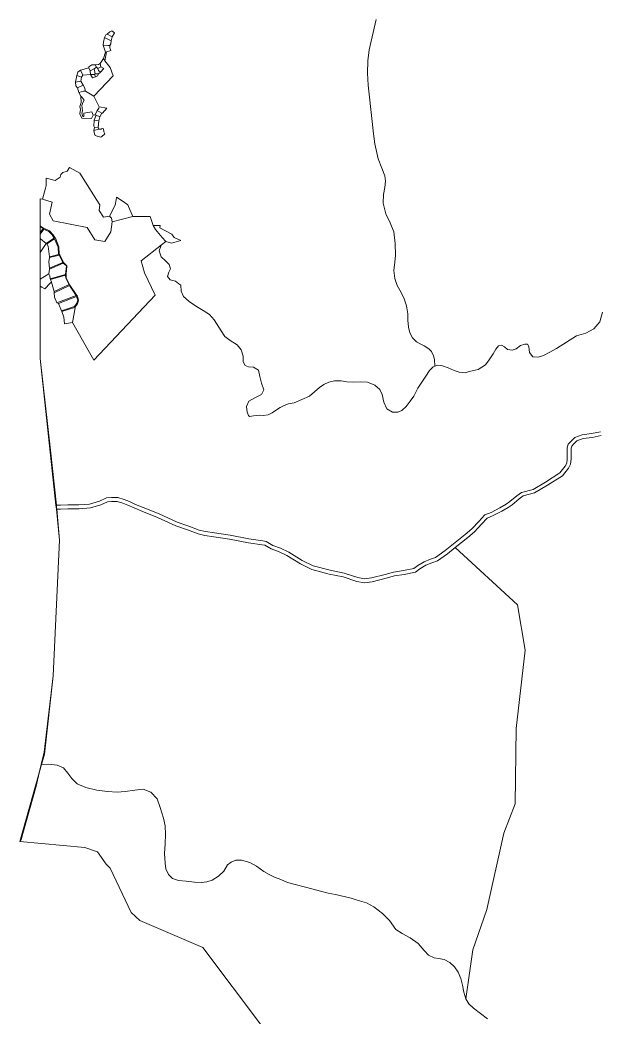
# Model space of a CAD drawing. Header units: metres. Extents: x 542555 to 550520, y 1840485 to 1846995.
# Drawn here: x 542555 to 543601, y 1843513 to 1845312 of the extents above; entities that cross this region are included whole.
import ezdxf

# ---------------------------------------------------------------- set-up
doc = ezdxf.new("R2010")
doc.units = ezdxf.units.M
doc.header["$MEASUREMENT"] = 0
doc.layers.add('Level 30', color=7, linetype='Continuous', lineweight=0)

msp = doc.modelspace()

# ---------------------------------------------------------------- linework, layer by layer
at = {"layer": 'Level 30', "color": 7, "linetype": 'Continuous', "lineweight": 0, "flags": 128}
for points in [[(543605.54, 1844785.06), (543600.47, 1844767.82), (543590.22, 1844755), (543575.28, 1844747.23), (543558.96, 1844742.24), (543522.75, 1844719.28), (543510.82, 1844712.54), (543499.43, 1844706.9), (543489.34, 1844703.79), (543479.83, 1844704.65), (543474.06, 1844712.42), (543472.51, 1844722.97), (543470.23, 1844726.97), (543465.35, 1844727.25), (543457.97, 1844724.56), (543449.92, 1844718.84), (543442.7, 1844716.37), (543434.19, 1844717.63), (543428.61, 1844722.19), (543423.25, 1844725.73), (543417.82, 1844724.22), (543413.3, 1844718.27), (543408.65, 1844709.54), (543401.34, 1844699.16), (543394.74, 1844689.92), (543381.42, 1844681.39), (543370.53, 1844679.42), (543365.29, 1844677.94), (543358.04, 1844675.84), (543347.3, 1844676.64), (543338.21, 1844679.55), (543327.46, 1844684.44), (543317.3, 1844688.35), (543308.91, 1844689.35), (543303.54, 1844687.44), (543302.87, 1844699.82), (543301.05, 1844706.35), (543297.4, 1844713.8), (543292.71, 1844718.85), (543283.97, 1844724.37), (543276.79, 1844727.98), (543270.38, 1844731.49), (543262.93, 1844738.87), (543258.25, 1844747.82), (543255.83, 1844757.7), (543254.85, 1844770.71), (543254.46, 1844781.88), (543252.36, 1844796.27), (543248.17, 1844809.08), (543242.51, 1844820.66), (543235.58, 1844833.24), (543230.87, 1844845.61), (543229.54, 1844859.9), (543231.1, 1844875.49), (543232.1, 1844887.78), (543231.49, 1844908.81), (543229.52, 1844930.06), (543222.84, 1844946.19), (543214.7, 1844962.61), (543210.33, 1844981.67), (543210.84, 1844997.23), (543212.95, 1845009.84), (543214.44, 1845021.24), (543213.21, 1845030.7), (543207.55, 1845044.66), (543201.23, 1845061.68), (543194.78, 1845088.67), (543192.92, 1845106.61), (543190.52, 1845129.05), (543183.18, 1845194.43), (543182.08, 1845216.36), (543182.18, 1845238.53), (543185.04, 1845258.36), (543197.59, 1845313.19)], [(543601.79, 1844569.22), (543585.77, 1844565.9), (543569.19, 1844563.69), (543555.38, 1844558.71), (543548.2, 1844551.53), (543543.78, 1844546.55), (543542.12, 1844540.47), (543542.12, 1844520.01), (543541.02, 1844512.83), (543538.26, 1844507.3), (543528.86, 1844495.14), (543502.9, 1844478.55), (543480.25, 1844465.28), (543459.8, 1844459.75), (543450.97, 1844453.67), (543438.72, 1844443.23), (543431.88, 1844438.58), (543420.58, 1844432.11), (543404.56, 1844423.82), (543393.51, 1844419.4), (543382.46, 1844407.23), (543369.75, 1844393.97), (543358.15, 1844384.01), (543321.69, 1844354.71), (543304.56, 1844342.55), (543295.17, 1844339.23), (543284.12, 1844334.81), (543272.52, 1844327.62), (543265.34, 1844322.65), (543246.56, 1844318.78), (543228.88, 1844316.02), (543213.96, 1844311.59), (543189.1, 1844305.51), (543176.39, 1844303.85), (543164.24, 1844306.07), (543139.93, 1844314.36), (543114.52, 1844319.33), (543084.13, 1844327.07), (543064.24, 1844337.02), (543039.93, 1844351.95), (543025.02, 1844359.14), (543011.2, 1844364.11), (542999.05, 1844371.3), (542992.97, 1844372.41), (542968.11, 1844375.72), (542934.41, 1844382.36), (542905.68, 1844386.78), (542889.66, 1844388.99), (542878.61, 1844391.76), (542859.83, 1844398.94), (542838.83, 1844406.13), (542806.24, 1844421.06), (542777.51, 1844432.67), (542763.7, 1844438.2), (542752.65, 1844443.17), (542743.26, 1844447.04), (542731.65, 1844450.36), (542720.05, 1844450.36), (542711.21, 1844449.81), (542698.51, 1844443.73), (542680.83, 1844438.75), (542661.49, 1844437.09), (542641.6, 1844437.09), (542628.34, 1844436.54), (542621.0401, 1844436.54), (542621.03, 1844436.65), (542610.35, 1844536.07), (542591.58, 1844701.41), (542591.58, 1844831.8), (542591.58, 1844831.92), (542594.92, 1844830.25), (542600.3, 1844827.12), (542609.42, 1844837.48), (542611.78, 1844838.91), (542616.97, 1844822.05), (542616.76, 1844819.93), (542617.7, 1844811.81), (542621.96, 1844802.11), (542624.56, 1844800.5), (542629.87, 1844787.7), (542630.67, 1844785.96), (542634.24, 1844776.18), (542635.57, 1844763.84), (542650.01, 1844766.27), (542688.17, 1844698.59), (542799.02, 1844815.84), (542779.47, 1844855.8), (542773.73, 1844877.49), (542810.1975, 1844906.6129), (542809.34, 1844904.14), (542805.91, 1844895.47), (542809.57, 1844884.78), (542817.57, 1844877.47), (542824.52, 1844870.99), (542826.67, 1844863.36), (542823.32, 1844857.16), (542820.95, 1844849.18), (542826.02, 1844843.33), (542835.36, 1844840.74), (542841.9, 1844836.1), (542845.44, 1844833.49), (542845.74, 1844823.07), (542850.13, 1844813.33), (542860.52, 1844804.31), (542873.64, 1844795.52), (542885.75, 1844788.04), (542897.17, 1844780.75), (542905.63, 1844771.22), (542918.17, 1844751.34), (542924.78, 1844741.39), (542934.05, 1844733.76), (542946.56, 1844726.13), (542954.28, 1844717.17), (542957.54, 1844705.78), (542957.73, 1844695.44), (542961.21, 1844688.64), (542967.54, 1844686.54), (542976.55, 1844685.91), (542985.03, 1844680.08), (542987.71, 1844668.81), (542990.88, 1844656.64), (542994.64, 1844645.03), (542990.52, 1844636.55), (542978.72, 1844630.39), (542968.1, 1844624.65), (542963.44, 1844615.07), (542964.64, 1844604.28), (542967.29, 1844598.8), (542969.12, 1844597.03), (542976.49, 1844598.19), (542986.92, 1844599.16), (542993.93, 1844598.57), (543002.73, 1844599.62), (543010.1, 1844603.16), (543017.54, 1844608.52), (543024.58, 1844613.16), (543031.76, 1844616.68), (543039.14, 1844619.37), (543049.54, 1844621.37), (543077.35, 1844633.63), (543086.33, 1844641.16), (543095.47, 1844648.91), (543103.1, 1844654.29), (543111.98, 1844658.67), (543122.5, 1844661.26), (543134.22, 1844661.05), (543144.59, 1844659.34), (543157.18, 1844658.95), (543168.66, 1844659.08), (543181.73, 1844658.65), (543194.95, 1844653.01), (543203.99, 1844645.73), (543208.55, 1844636.2), (543211.48, 1844622.87), (543216.62, 1844610.85), (543227.05, 1844604.68), (543236.45, 1844604.76), (543244.01, 1844607.47), (543251.39, 1844614.91), (543259.06, 1844624.66), (543265.3, 1844633.67), (543272.33, 1844648.01), (543287.17, 1844669.26), (543293.84, 1844679.47), (543300.43, 1844686.34), (543303.54, 1844687.44), (543308.91, 1844689.35), (543317.3, 1844688.35), (543327.46, 1844684.44), (543338.21, 1844679.55), (543347.3, 1844676.64), (543358.04, 1844675.84), (543365.29, 1844677.94), (543370.53, 1844679.42), (543381.42, 1844681.39), (543394.74, 1844689.92), (543401.34, 1844699.16), (543408.65, 1844709.54), (543413.3, 1844718.27), (543417.82, 1844724.22), (543423.25, 1844725.73), (543428.61, 1844722.19), (543434.19, 1844717.63), (543442.7, 1844716.37), (543449.92, 1844718.84), (543457.97, 1844724.56), (543465.35, 1844727.25), (543470.23, 1844726.97), (543472.51, 1844722.97), (543474.06, 1844712.42), (543479.83, 1844704.65), (543489.34, 1844703.79), (543499.43, 1844706.9), (543510.82, 1844712.54), (543522.75, 1844719.28), (543558.96, 1844742.24), (543575.28, 1844747.23), (543590.22, 1844755), (543600.47, 1844767.82), (543605.54, 1844785.06)], [(543603.12, 1844562.35), (543586.94, 1844558.99), (543570.86, 1844556.85), (543559.22, 1844552.66), (543553.3, 1844546.73), (543550.1, 1844543.13), (543549.12, 1844539.53), (543549.12, 1844519.48), (543547.77, 1844510.69), (543544.22, 1844503.56), (543533.65, 1844489.9), (543506.56, 1844472.58), (543482.98, 1844458.77), (543462.78, 1844453.31), (543455.24, 1844448.11), (543442.97, 1844437.66), (543435.59, 1844432.64), (543423.93, 1844425.96), (543407.48, 1844417.45), (543397.61, 1844413.5), (543387.58, 1844402.45), (543374.57, 1844388.88), (543362.62, 1844378.63), (543339.97, 1844360.41), (543325.91, 1844349.12), (543307.81, 1844336.28), (543297.64, 1844332.68), (543287.29, 1844328.54), (543276.36, 1844321.76), (543268.15, 1844316.08), (543247.81, 1844311.89), (543230.42, 1844309.18), (543215.79, 1844304.83), (543190.39, 1844298.62), (543176.21, 1844296.77), (543162.47, 1844299.28), (543138.12, 1844307.58), (543112.98, 1844312.5), (543081.67, 1844320.47), (543060.84, 1844330.9), (543036.57, 1844345.8), (543022.31, 1844352.68), (543008.21, 1844357.75), (542996.56, 1844364.64), (542991.88, 1844365.49), (542966.97, 1844368.81), (542933.2, 1844375.46), (542904.67, 1844379.85), (542888.33, 1844382.11), (542876.5, 1844385.07), (542857.45, 1844392.36), (542836.23, 1844399.62), (542803.47, 1844414.63), (542774.9, 1844426.18), (542760.96, 1844431.76), (542749.88, 1844436.74), (542740.96, 1844440.42), (542730.67, 1844443.36), (542720.27, 1844443.36), (542713, 1844442.91), (542700.99, 1844437.16), (542682.09, 1844431.83), (542661.79, 1844430.09), (542641.75, 1844430.09), (542628.49, 1844429.54), (542621.6807, 1844429.54), (542621.3604, 1844433.04), (542621.0401, 1844436.54), (542628.34, 1844436.54), (542641.6, 1844437.09), (542661.49, 1844437.09), (542680.83, 1844438.75), (542698.51, 1844443.73), (542711.21, 1844449.81), (542720.05, 1844450.36), (542731.65, 1844450.36), (542743.26, 1844447.04), (542752.65, 1844443.17), (542763.7, 1844438.2), (542777.51, 1844432.67), (542806.24, 1844421.06), (542838.83, 1844406.13), (542859.83, 1844398.94), (542878.61, 1844391.76), (542889.66, 1844388.99), (542905.68, 1844386.78), (542934.41, 1844382.36), (542968.11, 1844375.72), (542992.97, 1844372.41), (542999.05, 1844371.3), (543011.2, 1844364.11), (543025.02, 1844359.14), (543039.93, 1844351.95), (543064.24, 1844337.02), (543084.13, 1844327.07), (543114.52, 1844319.33), (543139.93, 1844314.36), (543164.24, 1844306.07), (543176.39, 1844303.85), (543189.1, 1844305.51), (543213.96, 1844311.59), (543228.88, 1844316.02), (543246.56, 1844318.78), (543265.34, 1844322.65), (543272.52, 1844327.62), (543284.12, 1844334.81), (543295.17, 1844339.23), (543304.56, 1844342.55), (543321.69, 1844354.71), (543358.15, 1844384.01), (543369.75, 1844393.97), (543382.46, 1844407.23), (543393.51, 1844419.4), (543404.56, 1844423.82), (543420.58, 1844432.11), (543431.88, 1844438.58), (543438.72, 1844443.23), (543450.97, 1844453.67), (543459.8, 1844459.75), (543480.25, 1844465.28), (543502.9, 1844478.55), (543528.86, 1844495.14), (543538.26, 1844507.3), (543541.02, 1844512.83), (543542.12, 1844520.01), (543542.12, 1844540.47), (543543.78, 1844546.55), (543548.2, 1844551.53), (543555.38, 1844558.71), (543569.19, 1844563.69), (543585.77, 1844565.9), (543601.79, 1844569.22)], [(543398.39, 1843509.87), (543372.68, 1843528.94), (543364.41, 1843536.86), (543358.93, 1843546.19), (543371.72, 1843634.44), (543397.11, 1843707.04), (543427.81, 1843845.06), (543447.9, 1843897.63), (543449.71, 1844033.77), (543466.03, 1844175.34), (543452.27, 1844256.8), (543339.97, 1844360.41), (543362.62, 1844378.63), (543374.57, 1844388.88), (543387.58, 1844402.45), (543397.61, 1844413.5), (543407.48, 1844417.45), (543423.93, 1844425.96), (543435.59, 1844432.64), (543442.97, 1844437.66), (543455.24, 1844448.11), (543462.78, 1844453.31), (543482.98, 1844458.77), (543506.56, 1844472.58), (543533.65, 1844489.9), (543544.22, 1844503.56), (543547.77, 1844510.69), (543549.12, 1844519.48), (543549.12, 1844539.53), (543550.1, 1844543.13), (543553.3, 1844546.73), (543559.22, 1844552.66), (543570.86, 1844556.85), (543586.94, 1844558.99), (543603.12, 1844562.35)], [(542992.43, 1843495.31), (542885.07, 1843638.68), (542771.48, 1843687.66), (542755.92, 1843702.03), (542717.81, 1843781.77), (542710.73, 1843788.86), (542695.01, 1843811.17), (542672.09, 1843819.23), (542555.18, 1843829.64), (542557.33, 1843833.59), (542584.3, 1843929.88), (542590.0105, 1843953.9658), (542594.13, 1843968.67), (542606.46, 1843969.61), (542622.05, 1843967.86), (542633.78, 1843962.67), (542641.46, 1843953.34), (542648.43, 1843943.53), (542658.25, 1843933.9), (542673.89, 1843927.2), (542693.51, 1843922.34), (542712.92, 1843919.84), (542730.53, 1843918.74), (542744.77, 1843920.07), (542762.6, 1843922.53), (542777.49, 1843924.04), (542790.91, 1843919.06), (542802.4, 1843906.77), (542808.11, 1843891.18), (542813.76, 1843872.23), (542816.99, 1843858.03), (542817.43, 1843842.62), (542816.71, 1843825.73), (542815.82, 1843807.96), (542816.94, 1843790.82), (542818.13, 1843780.76), (542822.89, 1843770.29), (542830.2, 1843763.11), (542841.05, 1843759.62), (542854.85, 1843758.41), (542869.8, 1843756.49), (542882.27, 1843755.97), (542892.02, 1843757.4), (542901.98, 1843760.2), (542913.37, 1843767.47), (542922.62, 1843776.57), (542929.7, 1843787.68), (542935.77, 1843792.46), (542944.27, 1843796.21), (542954.88, 1843796.13), (542969.69, 1843792.28), (542981.61, 1843785.59), (542995.15, 1843775.95), (543004.76, 1843770.2), (543014.14, 1843765.47), (543025.67, 1843761.12), (543037.57, 1843756.14), (543083.99, 1843743.9), (543097.06, 1843740.21), (543111.15, 1843736.75), (543124.35, 1843734.32), (543152.59, 1843727.7), (543159.89, 1843725.09), (543167.49, 1843723.1), (543180.04, 1843718.97), (543193.22, 1843712.15), (543208.79, 1843700.09), (543221.61, 1843687.11), (543233.15, 1843671.4), (543244.15, 1843663.73), (543258.95, 1843656.16), (543273.17, 1843645.65), (543284.26, 1843633.5), (543291.79, 1843624.62), (543301.76, 1843619.78), (543310.1, 1843618.74), (543319.79, 1843616.82), (543330.08, 1843611.73), (543338.55, 1843603.65), (543345.48, 1843594.22), (543350.12, 1843582.49), (543352.99, 1843570.45), (543355.4, 1843558.25), (543358.93, 1843546.19), (543364.41, 1843536.86), (543372.68, 1843528.94), (543398.39, 1843509.87)]]:
    msp.add_lwpolyline(points, dxfattribs=at)
for points in [[(542712.23, 1845286.37), (542721.62, 1845281.59), (542719.78, 1845274.63), (542707.84, 1845280.37), (542710.1, 1845285.17), (542712.23, 1845286.37)], [(542712.23, 1845286.37), (542717.4, 1845290.67), (542721.02, 1845292.33), (542725.41, 1845288.95), (542721.62, 1845281.59), (542712.23, 1845286.37)], [(542707.84, 1845280.37), (542719.78, 1845274.63), (542719.2, 1845268.91), (542717.06, 1845266.35), (542714.14, 1845266.01), (542705, 1845266.57), (542705.99, 1845272.39), (542707.84, 1845280.37)], [(542719.22, 1845257.03), (542711.4898, 1845254.6892), (542709.28, 1845254.02), (542705, 1845266.57), (542714.14, 1845266.01), (542717.06, 1845266.35), (542717.42, 1845261.93), (542719.22, 1845257.03)], [(542709.28, 1845254.02), (542711.4898, 1845254.6892), (542708.5113, 1845238.5969), (542705.53, 1845242.49), (542709.28, 1845254.02)], [(542718.02, 1845226.18), (542723.5, 1845211.23), (542688.32, 1845174.66), (542673.21, 1845183.81), (542671.75, 1845190.46), (542669.01, 1845194.74), (542664.88, 1845201.74), (542665.96, 1845208.87), (542668.62, 1845212.61), (542682.34, 1845213.69), (542685.72, 1845207.54), (542691.62, 1845209.63), (542695.08, 1845211.15), (542696.62, 1845215), (542700.28, 1845217.8), (542706.63, 1845224.86), (542701.18, 1845227.62), (542699.67, 1845233.79), (542705.53, 1845242.49), (542708.5113, 1845238.5969), (542708.51, 1845238.59), (542718.02, 1845226.18)], [(542691.09, 1845231.54), (542693.33, 1845227.09), (542689.2, 1845223.97), (542681.48, 1845220.43), (542679.63, 1845226.09), (542679.1, 1845227.88), (542684.77, 1845231.54), (542691.09, 1845231.54)], [(542699.67, 1845233.79), (542701.18, 1845227.62), (542695.47, 1845224.59), (542693.33, 1845227.09), (542691.09, 1845231.54), (542696.92, 1845231.95), (542699.67, 1845233.79)], [(542665.96, 1845208.87), (542664.88, 1845201.74), (542655.14, 1845200.08), (542657.56, 1845212.06), (542665.96, 1845208.87)], [(542668.62, 1845212.61), (542665.96, 1845208.87), (542657.56, 1845212.06), (542659.8, 1845218.03), (542664.62, 1845221.69), (542668.62, 1845212.61)], [(542682.34, 1845213.69), (542668.62, 1845212.61), (542664.62, 1845221.69), (542679.63, 1845226.09), (542681.48, 1845220.43), (542682.34, 1845213.69)], [(542690.89, 1845214.78), (542689.5, 1845213.8), (542682.34, 1845213.69), (542681.48, 1845220.43), (542689.2, 1845223.97), (542690.89, 1845214.78)], [(542685.72, 1845207.54), (542682.34, 1845213.69), (542689.5, 1845213.8), (542691.62, 1845209.63), (542685.72, 1845207.54)], [(542695.47, 1845224.59), (542696.7, 1845220.86), (542700.28, 1845217.8), (542696.62, 1845215), (542693.4, 1845214.87), (542690.89, 1845214.78), (542689.2, 1845223.97), (542693.33, 1845227.09), (542695.47, 1845224.59)], [(542690.89, 1845214.78), (542693.4, 1845214.87), (542696.62, 1845215), (542695.08, 1845211.15), (542691.62, 1845209.63), (542689.5, 1845213.8), (542690.89, 1845214.78)], [(542701.18, 1845227.62), (542706.63, 1845224.86), (542700.28, 1845217.8), (542696.7, 1845220.86), (542695.47, 1845224.59), (542701.18, 1845227.62)], [(542664.88, 1845201.74), (542669.01, 1845194.74), (542659.12, 1845189.64), (542655.65, 1845193.66), (542655.14, 1845200.08), (542664.88, 1845201.74)], [(542669.01, 1845194.74), (542671.75, 1845190.46), (542673.21, 1845183.81), (542669.77, 1845183.6), (542661.46, 1845181.45), (542659.12, 1845189.64), (542669.01, 1845194.74)], [(542697.63, 1845153.05), (542694.23, 1845148.85), (542690.84, 1845141.28), (542687.37, 1845140.7), (542684.65, 1845146.23), (542670.36, 1845144.09), (542670.49, 1845137.85), (542668.45, 1845138.26), (542666.61, 1845144.06), (542668.2, 1845148.47), (542666.6, 1845157.8), (542668.47, 1845163.28), (542670.93, 1845167.29), (542667.18, 1845172.41), (542664.65, 1845174.84), (542661.46, 1845181.45), (542669.77, 1845183.6), (542673.21, 1845183.81), (542688.32, 1845174.66), (542698.28, 1845155.32), (542697.63, 1845153.05)], [(542670.36, 1845144.09), (542684.65, 1845146.23), (542687.37, 1845140.7), (542684, 1845134.38), (542666.51, 1845134.87), (542663.05, 1845143.02), (542664.48, 1845150.94), (542662.98, 1845155.91), (542665.49, 1845163.55), (542664.65, 1845174.84), (542667.18, 1845172.41), (542670.93, 1845167.29), (542668.47, 1845163.28), (542666.6, 1845157.8), (542668.2, 1845148.47), (542666.61, 1845144.06), (542668.45, 1845138.26), (542670.49, 1845137.85), (542670.36, 1845144.09)], [(542692.33, 1845140.34), (542699.49, 1845137.25), (542697.29, 1845130.06), (542688.97, 1845131.18), (542692.33, 1845140.34)], [(542694.23, 1845148.85), (542702.75, 1845144.33), (542699.49, 1845137.25), (542692.33, 1845140.34), (542690.84, 1845141.28), (542694.23, 1845148.85)], [(542698.28, 1845155.32), (542711.81, 1845153.14), (542704.06, 1845144.05), (542702.75, 1845144.33), (542694.23, 1845148.85), (542697.63, 1845153.05), (542698.28, 1845155.32)], [(542688.97, 1845131.18), (542697.29, 1845130.06), (542696.43, 1845119.02), (542689.34, 1845118.08), (542688.35, 1845120.5), (542688.97, 1845131.18)], [(542696.43, 1845119.02), (542697.38, 1845115.28), (542688.5, 1845112.82), (542689.34, 1845118.08), (542696.43, 1845119.02)], [(542697.38, 1845115.28), (542701.68, 1845115.14), (542703.55, 1845116.69), (542705.93, 1845115.81), (542706.54, 1845110.68), (542708.12, 1845107.06), (542702.41, 1845101.65), (542700.36, 1845100.76), (542690.93, 1845103.89), (542689.54, 1845107.03), (542688.5, 1845112.82), (542697.38, 1845115.28)], [(542613.23, 1844983.36), (542595.54, 1844988.83), (542601.3389, 1845008.9404), (542602.72, 1845013.73), (542602.28, 1845026.98), (542618.74, 1845022.39), (542627.79, 1845028.61), (542629.18, 1845033.42), (542632.77, 1845036.86), (542640.04, 1845039.4), (542644.81, 1845046.22), (542663.38, 1845035.95), (542694.05, 1844987.06), (542694.0479, 1844987.0598), (542699.48, 1844978.4), (542698.02, 1844968.26), (542705.55, 1844956.56), (542716.72, 1844958.14), (542720.32, 1844954.78), (542721.29, 1844948.05), (542718.93, 1844929.8), (542708.16, 1844912.46), (542690.46, 1844915.37), (542676.11, 1844937.85), (542615.28, 1844949.58), (542608.46, 1844961.68), (542613.23, 1844983.36)], [(542591.55, 1844989.76), (542591.58, 1844989.753), (542591.58, 1844940.4793), (542591.56, 1844940.5), (542591.55, 1844989.76)], [(542817.92, 1844912.78), (542810.1975, 1844906.6129), (542773.73, 1844877.49), (542779.47, 1844855.8), (542799.02, 1844815.84), (542688.17, 1844698.59), (542650.01, 1844766.27), (542654.48, 1844793.01), (542654.72, 1844794.75), (542658.72, 1844800), (542660.93, 1844806.67), (542658.95, 1844813.88), (542657.6, 1844815.32), (542645.33, 1844833.66), (542644.63, 1844835.2), (542638.66, 1844846.34), (542638.49, 1844851.93), (542638.43, 1844853.32), (542639.67, 1844868.6), (542634.02, 1844873.84), (542633.48, 1844874.89), (542626.83, 1844888.29), (542626.15, 1844889.68), (542625.27, 1844902.74), (542619.03, 1844918.42), (542617.79, 1844919.5), (542615.31, 1844924.74), (542608.7, 1844931.52), (542599.48, 1844935.88), (542597.82, 1844936.71), (542592.15, 1844939.89), (542591.58, 1844940.4793), (542591.58, 1844989.753), (542595.54, 1844988.83), (542613.23, 1844983.36), (542608.46, 1844961.68), (542615.28, 1844949.58), (542676.11, 1844937.85), (542690.46, 1844915.37), (542708.16, 1844912.46), (542718.93, 1844929.8), (542721.29, 1844948.05), (542758.89, 1844957.61), (542787.0945, 1844957.655), (542790.26, 1844957.66), (542792.5211, 1844950.1689), (542795.18, 1844941.36), (542799.41, 1844933.99), (542811.6754, 1844919.9355), (542817.92, 1844912.78)], [(542758.89, 1844957.61), (542721.29, 1844948.05), (542720.32, 1844954.78), (542716.72, 1844958.14), (542726.75, 1844977.82), (542728.5874, 1844987.7078), (542729.53, 1844992.78), (542739.2346, 1844985.8649), (542749.43, 1844978.6), (542750.71, 1844975.49), (542758.89, 1844957.61)], [(542591.56, 1844939.22), (542591.58, 1844939.2), (542591.58, 1844928.5761), (542591.56, 1844928.55), (542591.56, 1844939.22)], [(542591.56, 1844925.45), (542591.58, 1844925.4763), (542591.58, 1844917.0099), (542591.56, 1844917), (542591.56, 1844925.45)], [(542657.6, 1844815.32), (542658.95, 1844813.88), (542660.93, 1844806.67), (542658.72, 1844800), (542654.72, 1844794.75), (542654.48, 1844793.01), (542653.25, 1844793.36), (542630.67, 1844785.96), (542629.87, 1844787.7), (542653.31, 1844795.06), (542657.9, 1844801.27), (542659.36, 1844806.89), (542657.22, 1844813.21), (542624.56, 1844800.5), (542621.96, 1844802.11), (542656.31, 1844814.84), (542644.28, 1844833.01), (542616.76, 1844819.93), (542616.97, 1844822.05), (542643.69, 1844834.75), (542637.67, 1844846.35), (542637.48, 1844851.64), (542610.34, 1844843.72), (542609.73, 1844845.22), (542637.56, 1844853.08), (542638.85, 1844868.42), (542633.09, 1844873.44), (542608.54, 1844862.79), (542608.34, 1844864.24), (542632.37, 1844874.42), (542625.59, 1844887.98), (542608.6, 1844883.7), (542608.72, 1844885.06), (542624.87, 1844889.34), (542623.97, 1844902.15), (542617.69, 1844917.5), (542603.86, 1844908.01), (542603.14, 1844909.21), (542616.71, 1844918.74), (542613.05, 1844924.69), (542607.36, 1844930.72), (542598.48, 1844934.56), (542591.58, 1844925.4763), (542591.58, 1844928.5761), (542597.09, 1844935.76), (542591.78, 1844939), (542591.58, 1844939.2), (542591.58, 1844940.4793), (542592.15, 1844939.89), (542597.82, 1844936.71), (542599.48, 1844935.88), (542608.7, 1844931.52), (542615.31, 1844924.74), (542617.79, 1844919.5), (542619.03, 1844918.42), (542625.27, 1844902.74), (542626.15, 1844889.68), (542626.83, 1844888.29), (542633.48, 1844874.89), (542634.02, 1844873.84), (542639.67, 1844868.6), (542638.43, 1844853.32), (542638.49, 1844851.93), (542638.66, 1844846.34), (542644.63, 1844835.2), (542645.33, 1844833.66), (542657.6, 1844815.32)], [(542597.09, 1844935.76), (542591.58, 1844928.5761), (542591.58, 1844939.2), (542591.78, 1844939), (542597.09, 1844935.76)], [(542616.71, 1844918.74), (542603.14, 1844909.21), (542602.28, 1844908.63), (542592.51, 1844917.47), (542591.58, 1844917.0099), (542591.58, 1844925.4763), (542598.48, 1844934.56), (542607.36, 1844930.72), (542613.05, 1844924.69), (542616.71, 1844918.74)], [(542798.0906, 1844941.369), (542808.05, 1844941.4), (542807.13, 1844937.22), (542829.18, 1844925.97), (542833.1, 1844920), (542845.43, 1844914.16), (542828.15, 1844909.31), (542817.92, 1844912.78), (542811.6754, 1844919.9355), (542799.41, 1844933.99), (542795.18, 1844941.36), (542798.0906, 1844941.369)], [(542591.56, 1844917), (542591.58, 1844917.0099), (542591.58, 1844892.585), (542591.57, 1844892.57), (542591.56, 1844917)], [(542602.28, 1844908.63), (542591.58, 1844892.585), (542591.58, 1844917.0099), (542592.51, 1844917.47), (542602.28, 1844908.63)], [(542603.86, 1844908.01), (542606.23, 1844903.86), (542608.72, 1844885.06), (542608.6, 1844883.7), (542607.27, 1844875.91), (542608.34, 1844864.24), (542608.54, 1844862.79), (542607.02, 1844854), (542591.58, 1844844.4), (542591.58, 1844892.585), (542602.28, 1844908.63), (542603.14, 1844909.21), (542603.86, 1844908.01)], [(542624.87, 1844889.34), (542608.72, 1844885.06), (542606.23, 1844903.86), (542603.86, 1844908.01), (542617.69, 1844917.5), (542623.97, 1844902.15), (542624.87, 1844889.34)], [(542591.57, 1844892.57), (542591.58, 1844892.585), (542591.58, 1844844.4), (542591.57, 1844892.57)], [(542632.37, 1844874.42), (542608.34, 1844864.24), (542607.27, 1844875.91), (542608.6, 1844883.7), (542625.59, 1844887.98), (542632.37, 1844874.42)], [(542637.56, 1844853.08), (542609.73, 1844845.22), (542608.77, 1844850.42), (542607.02, 1844854), (542608.54, 1844862.79), (542633.09, 1844873.44), (542638.85, 1844868.42), (542637.56, 1844853.08)], [(542610.34, 1844843.72), (542611.78, 1844838.91), (542609.42, 1844837.48), (542600.3, 1844827.12), (542594.92, 1844830.25), (542591.58, 1844831.92), (542591.58, 1844844.4), (542607.02, 1844854), (542608.77, 1844850.42), (542609.73, 1844845.22), (542610.34, 1844843.72)], [(542643.69, 1844834.75), (542616.97, 1844822.05), (542611.78, 1844838.91), (542610.34, 1844843.72), (542637.48, 1844851.64), (542637.67, 1844846.35), (542643.69, 1844834.75)], [(542656.31, 1844814.84), (542621.96, 1844802.11), (542617.7, 1844811.81), (542616.76, 1844819.93), (542644.28, 1844833.01), (542656.31, 1844814.84)], [(542653.31, 1844795.06), (542629.87, 1844787.7), (542624.56, 1844800.5), (542657.22, 1844813.21), (542659.36, 1844806.89), (542657.9, 1844801.27), (542653.31, 1844795.06)], [(542654.48, 1844793.01), (542650.01, 1844766.27), (542635.57, 1844763.84), (542634.24, 1844776.18), (542630.67, 1844785.96), (542653.25, 1844793.36), (542654.48, 1844793.01)], [(542621.0401, 1844436.54), (542620.04, 1844436.54), (542591.58, 1844701.41), (542610.35, 1844536.07), (542621.03, 1844436.65), (542621.0401, 1844436.54)], [(543339.97, 1844360.41), (543452.27, 1844256.8), (543466.03, 1844175.34), (543449.71, 1844033.77), (543447.9, 1843897.63), (543427.81, 1843845.06), (543397.11, 1843707.04), (543371.72, 1843634.44), (543358.93, 1843546.19), (543355.4, 1843558.25), (543352.99, 1843570.45), (543350.12, 1843582.49), (543345.48, 1843594.22), (543338.55, 1843603.65), (543330.08, 1843611.73), (543319.79, 1843616.82), (543310.1, 1843618.74), (543301.76, 1843619.78), (543291.79, 1843624.62), (543284.26, 1843633.5), (543273.17, 1843645.65), (543258.95, 1843656.16), (543244.15, 1843663.73), (543233.15, 1843671.4), (543221.61, 1843687.11), (543208.79, 1843700.09), (543193.22, 1843712.15), (543180.04, 1843718.97), (543167.49, 1843723.1), (543159.89, 1843725.09), (543152.59, 1843727.7), (543124.35, 1843734.32), (543111.15, 1843736.75), (543097.06, 1843740.21), (543083.99, 1843743.9), (543037.57, 1843756.14), (543025.67, 1843761.12), (543014.14, 1843765.47), (543004.76, 1843770.2), (542995.15, 1843775.95), (542981.61, 1843785.59), (542969.69, 1843792.28), (542954.88, 1843796.13), (542944.27, 1843796.21), (542935.77, 1843792.46), (542929.7, 1843787.68), (542922.62, 1843776.57), (542913.37, 1843767.47), (542901.98, 1843760.2), (542892.02, 1843757.4), (542882.27, 1843755.97), (542869.8, 1843756.49), (542854.85, 1843758.41), (542841.05, 1843759.62), (542830.2, 1843763.11), (542822.89, 1843770.29), (542818.13, 1843780.76), (542816.94, 1843790.82), (542815.82, 1843807.96), (542816.71, 1843825.73), (542817.43, 1843842.62), (542816.99, 1843858.03), (542813.76, 1843872.23), (542808.11, 1843891.18), (542802.4, 1843906.77), (542790.91, 1843919.06), (542777.49, 1843924.04), (542762.6, 1843922.53), (542744.77, 1843920.07), (542730.53, 1843918.74), (542712.92, 1843919.84), (542693.51, 1843922.34), (542673.89, 1843927.2), (542658.25, 1843933.9), (542648.43, 1843943.53), (542641.46, 1843953.34), (542633.78, 1843962.67), (542622.05, 1843967.86), (542606.46, 1843969.61), (542594.13, 1843968.67), (542599.43, 1843987.6), (542614.94, 1844128.88), (542626.78, 1844373.82), (542621.6807, 1844429.54), (542628.49, 1844429.54), (542641.75, 1844430.09), (542661.79, 1844430.09), (542682.09, 1844431.83), (542700.99, 1844437.16), (542713, 1844442.91), (542720.27, 1844443.36), (542730.67, 1844443.36), (542740.96, 1844440.42), (542749.88, 1844436.74), (542760.96, 1844431.76), (542774.9, 1844426.18), (542803.47, 1844414.63), (542836.23, 1844399.62), (542857.45, 1844392.36), (542876.5, 1844385.07), (542888.33, 1844382.11), (542904.67, 1844379.85), (542933.2, 1844375.46), (542966.97, 1844368.81), (542991.88, 1844365.49), (542996.56, 1844364.64), (543008.21, 1844357.75), (543022.31, 1844352.68), (543036.57, 1844345.8), (543060.84, 1844330.9), (543081.67, 1844320.47), (543112.98, 1844312.5), (543138.12, 1844307.58), (543162.47, 1844299.28), (543176.21, 1844296.77), (543190.39, 1844298.62), (543215.79, 1844304.83), (543230.42, 1844309.18), (543247.81, 1844311.89), (543268.15, 1844316.08), (543276.36, 1844321.76), (543287.29, 1844328.54), (543297.64, 1844332.68), (543307.81, 1844336.28), (543325.91, 1844349.12), (543339.97, 1844360.41)], [(542621.6807, 1844429.54), (542620.79, 1844429.54), (542620.42, 1844433.04), (542620.04, 1844436.54), (542621.0401, 1844436.54), (542621.3604, 1844433.04), (542621.6807, 1844429.54)], [(542621.6807, 1844429.54), (542626.78, 1844373.82), (542620.79, 1844429.54), (542621.6807, 1844429.54)], [(542593.4856, 1843968.6228), (542598.81, 1843991.08), (542614.94, 1844128.88), (542599.43, 1843987.6), (542594.13, 1843968.67), (542593.4856, 1843968.6228)], [(542555.18, 1843829.64), (542590.0105, 1843953.9658), (542584.3, 1843929.88), (542557.33, 1843833.59), (542555.18, 1843829.64)], [(542594.13, 1843968.67), (542590.0105, 1843953.9658), (542593.4856, 1843968.6228), (542594.13, 1843968.67)]]:
    msp.add_lwpolyline(points, close=True, dxfattribs=at)

doc.saveas('drawing.dxf')
